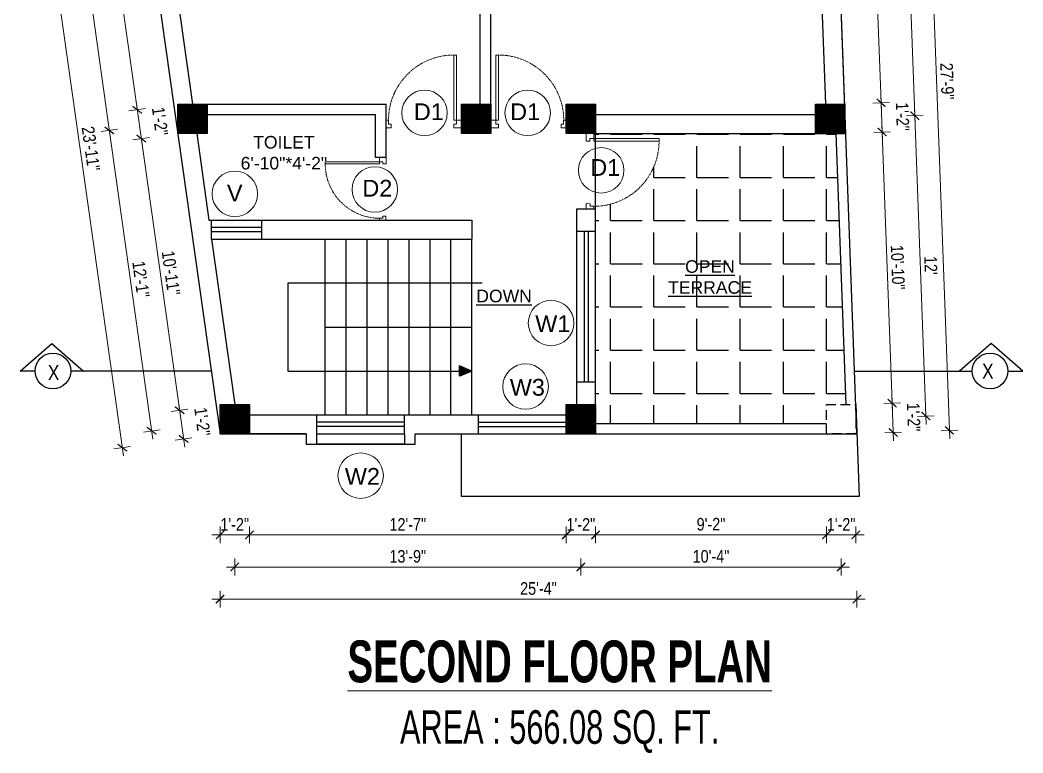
# Model space of a CAD drawing. Header units: inches. Extents: x -5142662 to -4941318, y -3361958 to -3160563.
# Drawn here: x -4998467.7 to -4997989, y -3260540.3 to -3260190.1 of the extents above; entities that cross this region are included whole.
import ezdxf

# ---------------------------------------------------------------- set-up
doc = ezdxf.new("R2010")
doc.units = ezdxf.units.IN
doc.header["$LTSCALE"] = 2
doc.header["$MEASUREMENT"] = 0
doc.header["$PDMODE"] = 34
doc.linetypes.add('HIDDEN', pattern=[0.375, 0.25, -0.125])
doc.layers.get('0').update_dxf_attribs({"linetype": 'CONTINUOUS'})
doc.layers.get('DEFPOINTS').update_dxf_attribs({"color": 141, "linetype": 'CONTINUOUS'})
doc.layers.add('A-Hatch', color=7, linetype='CONTINUOUS')
for name, color, linetype, lineweight in [('Annotate-Lite.w', 177, 'CONTINUOUS', 9), ('DIM 1-100', 4, 'CONTINUOUS', 13), ('Door-Window.w', 4, 'CONTINUOUS', 15), ('TEXT', 181, 'CONTINUOUS', 25), ('Text-100.w', 254, 'CONTINUOUS', 9)]:
    doc.layers.add(name, color=color, linetype=linetype, lineweight=lineweight)
doc.styles.add('ARAIL', font='ARIALN.TTF')
doc.styles.add('Arial', font='arial.ttf', dxfattribs={"width": 0.8, "height": 12})
doc.styles.add('arial.', font='arial.ttf')
doc.styles.add('gaurav', font='arial.ttf')
doc.styles.get("Standard").update_dxf_attribs({"font": 'ARIALN.TTF'})
doc.dimstyles.new('1 by 96', dxfattribs={"dimtxt": 6, "dimasz": 4, "dimexe": 4, "dimexo": 4, "dimgap": 2, "dimtad": 1, "dimdec": 0, "dimzin": 0, "dimdsep": 46, "dimlunit": 4, "dimtxsty": 'Standard', "dimblk": 'ARCHTICK', "dimcen": 0, "dimdle": 4, "dimadec": 0, "dimazin": 0, "dimtfac": 1, "dimtdec": 0, "dimtix": 1, "dimtofl": 0, "dimtmove": 1, "dimatfit": 3, "dimldrblk": 'ARCHTICK', "dimfxl": 4, "dimfxlon": 1, "dimtolj": 1, "dimtzin": 0, "dimlwd": -1, "dimlwe": -1, "dimarcsym": 0})

# ---------------------------------------------------------------- blocks, each defined once
blk = doc.blocks.new('3-0')
at = {"ltscale": 3}
for p, q in [((11063.05, 10097.68), (11065.97, 10099.9)), ((11065.25, 10097.81), (11066.71, 10098.92)), ((11065.97, 10099.9), (11066.71, 10098.92)), ((11063.05, 10097.68), (11064.53, 10095.73)), ((11065.99, 10096.84), (11064.53, 10095.73)), ((11065.99, 10096.84), (11065.25, 10097.81)), ((11085.5, 10074.13), (11110.32, 10092.96)), ((11086.24, 10073.15), (11111.05, 10091.97)), ((11111.05, 10091.97), (11110.32, 10092.96)), ((11084.04, 10073.02), (11082.57, 10071.91)), ((11082.57, 10071.91), (11084.79, 10068.98)), ((11084.04, 10073.02), (11084.78, 10072.04)), ((11084.78, 10072.04), (11086.24, 10073.15)), ((11084.79, 10068.98), (11087.72, 10071.2)), ((11086.24, 10073.15), (11085.5, 10074.13)), ((11087.72, 10071.2), (11086.24, 10073.15))]:
    blk.add_line(p, q, dxfattribs=at)
at = {"layer": 'Door-Window.w', "color": 9, "linetype": 'HIDDEN', "lineweight": 18}
blk.add_arc((11085.5, 10074.13), 31.16, 37.1906, 127.1465, dxfattribs=at)
blk = doc.blocks.new('_ArchTick')
at = {"color": 0, "linetype": 'ByBlock', "const_width": 0.15}
blk.add_lwpolyline([(-0.5, -0.5), (0.5, 0.5)], dxfattribs=at)
blk = doc.blocks.new('*D1710')
at = {"layer": 'DEFPOINTS', "color": 0, "ltscale": 0.5, "transparency": 16777216}
for p in [(-4998372.23, -3260387.8), (-4998358.23, -3260387.8), (-4998358.23, -3260436.1)]:
    blk.add_point(p, dxfattribs=at)
at = {"layer": 'DIM 1-100', "color": 0, "ltscale": 0.5, "transparency": 16777216}
for p, q in [((-4998372.23, -3260432.1), (-4998372.23, -3260440.1)), ((-4998358.23, -3260432.1), (-4998358.23, -3260440.1)), ((-4998376.23, -3260436.1), (-4998354.23, -3260436.1))]:
    blk.add_line(p, q, dxfattribs=at)
at = {"layer": 'DIM 1-100', "color": 0, "ltscale": 0.5, "transparency": 16777216, "xscale": 4, "yscale": 4, "zscale": 4, "rotation": 180}
blk.add_blockref('_ArchTick', (-4998372.23, -3260436.1), dxfattribs=at)
at = {"layer": 'DIM 1-100', "color": 0, "ltscale": 0.5, "transparency": 16777216, "xscale": 4, "yscale": 4, "zscale": 4}
blk.add_blockref('_ArchTick', (-4998358.23, -3260436.1), dxfattribs=at)
at = {"layer": 'DIM 1-100', "color": 0, "ltscale": 0.5, "transparency": 16777216, "insert": (-4998365.23, -3260431.08), "char_height": 6, "attachment_point": 5}
blk.add_mtext('\\A1;1\'-2"', dxfattribs=at)
blk = doc.blocks.new('*D1711')
at = {"layer": 'DEFPOINTS', "color": 0, "ltscale": 0.5, "transparency": 16777216}
for p in [(-4998358.23, -3260387.8), (-4998206.99, -3260387.8), (-4998206.99, -3260436.1)]:
    blk.add_point(p, dxfattribs=at)
at = {"layer": 'DIM 1-100', "color": 0, "ltscale": 0.5, "transparency": 16777216}
for p, q in [((-4998358.23, -3260432.1), (-4998358.23, -3260440.1)), ((-4998206.99, -3260432.1), (-4998206.99, -3260440.1)), ((-4998362.23, -3260436.1), (-4998202.99, -3260436.1))]:
    blk.add_line(p, q, dxfattribs=at)
at = {"layer": 'DIM 1-100', "color": 0, "ltscale": 0.5, "transparency": 16777216, "xscale": 4, "yscale": 4, "zscale": 4, "rotation": 180}
blk.add_blockref('_ArchTick', (-4998358.23, -3260436.1), dxfattribs=at)
at = {"layer": 'DIM 1-100', "color": 0, "ltscale": 0.5, "transparency": 16777216, "xscale": 4, "yscale": 4, "zscale": 4}
blk.add_blockref('_ArchTick', (-4998206.99, -3260436.1), dxfattribs=at)
at = {"layer": 'DIM 1-100', "color": 0, "ltscale": 0.5, "transparency": 16777216, "insert": (-4998282.61, -3260431.08), "char_height": 6, "attachment_point": 5}
blk.add_mtext('\\A1;12\'-7"', dxfattribs=at)
blk = doc.blocks.new('*D1712')
at = {"layer": 'DEFPOINTS', "color": 0, "ltscale": 0.5, "transparency": 16777216}
for p in [(-4998206.99, -3260387.8), (-4998192.99, -3260387.8), (-4998192.99, -3260436.1)]:
    blk.add_point(p, dxfattribs=at)
at = {"layer": 'DIM 1-100', "color": 0, "ltscale": 0.5, "transparency": 16777216}
for p, q in [((-4998206.99, -3260432.1), (-4998206.99, -3260440.1)), ((-4998192.99, -3260432.1), (-4998192.99, -3260440.1)), ((-4998210.99, -3260436.1), (-4998188.99, -3260436.1))]:
    blk.add_line(p, q, dxfattribs=at)
at = {"layer": 'DIM 1-100', "color": 0, "ltscale": 0.5, "transparency": 16777216, "xscale": 4, "yscale": 4, "zscale": 4, "rotation": 180}
blk.add_blockref('_ArchTick', (-4998206.99, -3260436.1), dxfattribs=at)
at = {"layer": 'DIM 1-100', "color": 0, "ltscale": 0.5, "transparency": 16777216, "xscale": 4, "yscale": 4, "zscale": 4}
blk.add_blockref('_ArchTick', (-4998192.99, -3260436.1), dxfattribs=at)
at = {"layer": 'DIM 1-100', "color": 0, "ltscale": 0.5, "transparency": 16777216, "insert": (-4998199.99, -3260431.08), "char_height": 6, "attachment_point": 5}
blk.add_mtext('\\A1;1\'-2"', dxfattribs=at)
blk = doc.blocks.new('*D1713')
at = {"layer": 'DEFPOINTS', "color": 0, "ltscale": 0.5, "transparency": 16777216}
for p in [(-4998192.99, -3260387.8), (-4998082.76, -3260387.8), (-4998082.76, -3260436.1)]:
    blk.add_point(p, dxfattribs=at)
at = {"layer": 'DIM 1-100', "color": 0, "ltscale": 0.5, "transparency": 16777216}
for p, q in [((-4998192.99, -3260432.1), (-4998192.99, -3260440.1)), ((-4998082.76, -3260432.1), (-4998082.76, -3260440.1)), ((-4998196.99, -3260436.1), (-4998078.76, -3260436.1))]:
    blk.add_line(p, q, dxfattribs=at)
at = {"layer": 'DIM 1-100', "color": 0, "ltscale": 0.5, "transparency": 16777216, "xscale": 4, "yscale": 4, "zscale": 4, "rotation": 180}
blk.add_blockref('_ArchTick', (-4998192.99, -3260436.1), dxfattribs=at)
at = {"layer": 'DIM 1-100', "color": 0, "ltscale": 0.5, "transparency": 16777216, "xscale": 4, "yscale": 4, "zscale": 4}
blk.add_blockref('_ArchTick', (-4998082.76, -3260436.1), dxfattribs=at)
at = {"layer": 'DIM 1-100', "color": 0, "ltscale": 0.5, "transparency": 16777216, "insert": (-4998137.88, -3260431.03), "char_height": 6, "attachment_point": 5}
blk.add_mtext('\\A1;9\'-2"', dxfattribs=at)
blk = doc.blocks.new('*D1714')
at = {"layer": 'DEFPOINTS', "color": 0, "ltscale": 0.5, "transparency": 16777216}
for p in [(-4998082.76, -3260387.8), (-4998068.76, -3260387.8), (-4998068.76, -3260436.1)]:
    blk.add_point(p, dxfattribs=at)
at = {"layer": 'DIM 1-100', "color": 0, "ltscale": 0.5, "transparency": 16777216}
for p, q in [((-4998082.76, -3260432.1), (-4998082.76, -3260440.1)), ((-4998068.76, -3260432.1), (-4998068.76, -3260440.1)), ((-4998086.76, -3260436.1), (-4998064.76, -3260436.1))]:
    blk.add_line(p, q, dxfattribs=at)
at = {"layer": 'DIM 1-100', "color": 0, "ltscale": 0.5, "transparency": 16777216, "xscale": 4, "yscale": 4, "zscale": 4, "rotation": 180}
blk.add_blockref('_ArchTick', (-4998082.76, -3260436.1), dxfattribs=at)
at = {"layer": 'DIM 1-100', "color": 0, "ltscale": 0.5, "transparency": 16777216, "xscale": 4, "yscale": 4, "zscale": 4}
blk.add_blockref('_ArchTick', (-4998068.76, -3260436.1), dxfattribs=at)
at = {"layer": 'DIM 1-100', "color": 0, "ltscale": 0.5, "transparency": 16777216, "insert": (-4998075.76, -3260431.08), "char_height": 6, "attachment_point": 5}
blk.add_mtext('\\A1;1\'-2"', dxfattribs=at)
blk = doc.blocks.new('*D1715')
at = {"layer": 'DEFPOINTS', "color": 0, "ltscale": 0.5, "transparency": 16777216}
for p in [(-4998427.7, -3260120.01), (-4998410.3, -3260117.56), (-4998392.44, -3260230.3)]:
    blk.add_point(p, dxfattribs=at)
at = {"layer": 'DIM 1-100', "color": 0, "ltscale": 0.5, "transparency": 16777216}
for p, q in [((-4998411.22, -3260236.99), (-4998428.25, -3260116.05)), ((-4998423.74, -3260119.45), (-4998431.66, -3260120.57)), ((-4998407.81, -3260232.47), (-4998415.74, -3260233.59))]:
    blk.add_line(p, q, dxfattribs=at)
at = {"layer": 'DIM 1-100', "color": 0, "ltscale": 0.5, "transparency": 16777216, "xscale": 4, "yscale": 4, "zscale": 4}
for p, rotation in [((-4998427.7, -3260120.01), 98.018945518902), ((-4998411.78, -3260233.03), 278.0189455189021)]:
    blk.add_blockref('_ArchTick', p, dxfattribs=dict(at, rotation=rotation))
at = {"layer": 'DIM 1-100', "color": 0, "ltscale": 0.5, "transparency": 16777216, "insert": (-4998414.72, -3260175.81), "char_height": 6, "attachment_point": 5, "rotation": 278.0189}
blk.add_mtext('\\A1;9\'-6"', dxfattribs=at)
blk = doc.blocks.new('*D1717')
at = {"layer": 'DEFPOINTS', "color": 0, "ltscale": 0.5, "transparency": 16777216}
for p in [(-4998392.44, -3260230.3), (-4998392.44, -3260244.3), (-4998409.84, -3260246.75)]:
    blk.add_point(p, dxfattribs=at)
at = {"layer": 'DIM 1-100', "color": 0, "ltscale": 0.5, "transparency": 16777216}
for p, q in [((-4998412.33, -3260229.07), (-4998409.28, -3260250.72)), ((-4998407.81, -3260232.47), (-4998415.74, -3260233.59)), ((-4998405.88, -3260246.2), (-4998413.8, -3260247.31))]:
    blk.add_line(p, q, dxfattribs=at)
at = {"layer": 'DIM 1-100', "color": 0, "ltscale": 0.5, "transparency": 16777216, "xscale": 4, "yscale": 4, "zscale": 4}
for p, rotation in [((-4998411.78, -3260233.03), 98.018945518902), ((-4998409.84, -3260246.75), 278.0189455189021)]:
    blk.add_blockref('_ArchTick', p, dxfattribs=dict(at, rotation=rotation))
at = {"layer": 'DIM 1-100', "color": 0, "ltscale": 0.5, "transparency": 16777216, "insert": (-4998400.88, -3260238.49), "char_height": 6, "attachment_point": 5, "rotation": 278.0189}
blk.add_mtext('\\A1;1\'-2"', dxfattribs=at)
blk = doc.blocks.new('*D1718')
at = {"layer": 'DEFPOINTS', "color": 0, "ltscale": 0.5, "transparency": 16777216}
for p in [(-4998392.44, -3260244.3), (-4998372.23, -3260373.8), (-4998391.56, -3260376.53)]:
    blk.add_point(p, dxfattribs=at)
at = {"layer": 'DIM 1-100', "color": 0, "ltscale": 0.5, "transparency": 16777216}
for p, q in [((-4998410.4, -3260242.79), (-4998391, -3260380.49)), ((-4998405.88, -3260246.2), (-4998413.8, -3260247.31)), ((-4998387.6, -3260375.97), (-4998395.52, -3260377.09))]:
    blk.add_line(p, q, dxfattribs=at)
at = {"layer": 'DIM 1-100', "color": 0, "ltscale": 0.5, "transparency": 16777216, "xscale": 4, "yscale": 4, "zscale": 4}
for p, rotation in [((-4998409.84, -3260246.75), 98.018945518902), ((-4998391.56, -3260376.53), 278.0189455189021)]:
    blk.add_blockref('_ArchTick', p, dxfattribs=dict(at, rotation=rotation))
at = {"layer": 'DIM 1-100', "color": 0, "ltscale": 0.5, "transparency": 16777216, "insert": (-4998395.69, -3260310.93), "char_height": 6, "attachment_point": 5, "rotation": 278.0189}
blk.add_mtext('\\A1;10\'-11"', dxfattribs=at)
blk = doc.blocks.new('*D1719')
at = {"layer": 'DEFPOINTS', "color": 0, "ltscale": 0.5, "transparency": 16777216}
for p in [(-4998372.23, -3260373.8), (-4998372.23, -3260387.8), (-4998389.63, -3260390.25)]:
    blk.add_point(p, dxfattribs=at)
at = {"layer": 'DIM 1-100', "color": 0, "ltscale": 0.5, "transparency": 16777216}
for p, q in [((-4998392.12, -3260372.57), (-4998389.07, -3260394.22)), ((-4998387.6, -3260375.97), (-4998395.52, -3260377.09)), ((-4998385.66, -3260389.7), (-4998393.59, -3260390.81))]:
    blk.add_line(p, q, dxfattribs=at)
at = {"layer": 'DIM 1-100', "color": 0, "ltscale": 0.5, "transparency": 16777216, "xscale": 4, "yscale": 4, "zscale": 4}
for p, rotation in [((-4998391.56, -3260376.53), 98.018945518902), ((-4998389.63, -3260390.25), 278.0189455189021)]:
    blk.add_blockref('_ArchTick', p, dxfattribs=dict(at, rotation=rotation))
at = {"layer": 'DIM 1-100', "color": 0, "ltscale": 0.5, "transparency": 16777216, "insert": (-4998380.67, -3260381.99), "char_height": 6, "attachment_point": 5, "rotation": 278.0189}
blk.add_mtext('\\A1;1\'-2"', dxfattribs=at)
blk = doc.blocks.new('*D1720')
at = {"layer": 'DEFPOINTS', "color": 0, "ltscale": 0.5, "transparency": 16777216}
for p in [(-4998385.44, -3260237.3), (-4998425.07, -3260242.89), (-4998365.23, -3260380.8)]:
    blk.add_point(p, dxfattribs=at)
at = {"layer": 'DIM 1-100', "color": 0, "ltscale": 0.5, "transparency": 16777216}
for p, q in [((-4998404.3, -3260390.35), (-4998425.63, -3260238.93)), ((-4998421.11, -3260242.33), (-4998429.03, -3260243.44)), ((-4998400.89, -3260385.83), (-4998408.82, -3260386.94))]:
    blk.add_line(p, q, dxfattribs=at)
at = {"layer": 'DIM 1-100', "color": 0, "ltscale": 0.5, "transparency": 16777216, "xscale": 4, "yscale": 4, "zscale": 4}
for p, rotation in [((-4998425.07, -3260242.89), 98.01894551876403), ((-4998404.86, -3260386.39), 278.018945518764)]:
    blk.add_blockref('_ArchTick', p, dxfattribs=dict(at, rotation=rotation))
at = {"layer": 'DIM 1-100', "color": 0, "ltscale": 0.5, "transparency": 16777216, "insert": (-4998410, -3260313.94), "char_height": 6, "attachment_point": 5, "rotation": 278.0189}
blk.add_mtext('\\A1;12\'-1"', dxfattribs=at)
blk = doc.blocks.new('*D1721')
at = {"layer": 'DEFPOINTS', "color": 0, "ltscale": 0.5, "transparency": 16777216}
for p in [(-4998403.3, -3260110.56), (-4998442.93, -3260116.14), (-4998385.44, -3260237.3)]:
    blk.add_point(p, dxfattribs=at)
at = {"layer": 'DIM 1-100', "color": 0, "ltscale": 0.5, "transparency": 16777216}
for p, q in [((-4998438.97, -3260115.59), (-4998446.89, -3260116.7)), ((-4998424.51, -3260246.85), (-4998443.48, -3260112.18)), ((-4998421.11, -3260242.33), (-4998429.03, -3260243.44))]:
    blk.add_line(p, q, dxfattribs=at)
at = {"layer": 'DIM 1-100', "color": 0, "ltscale": 0.5, "transparency": 16777216, "xscale": 4, "yscale": 4, "zscale": 4}
for p, rotation in [((-4998442.93, -3260116.14), 98.01894551879923), ((-4998425.07, -3260242.89), 278.0189455187992)]:
    blk.add_blockref('_ArchTick', p, dxfattribs=dict(at, rotation=rotation))
at = {"layer": 'DIM 1-100', "color": 0, "ltscale": 0.5, "transparency": 16777216, "insert": (-4998428.98, -3260178.81), "char_height": 6, "attachment_point": 5, "rotation": 278.0189}
blk.add_mtext('\\A1;10\'-8"', dxfattribs=at)
blk = doc.blocks.new('*D1722')
at = {"layer": 'DEFPOINTS', "color": 0, "ltscale": 0.5, "transparency": 16777216}
for p in [(-4998412.27, -3260103.56), (-4998372.23, -3260387.8), (-4998418.9, -3260394.38)]:
    blk.add_point(p, dxfattribs=at)
at = {"layer": 'DIM 1-100', "color": 0, "ltscale": 0.5, "transparency": 16777216}
for p, q in [((-4998459.5, -3260106.17), (-4998418.34, -3260398.34)), ((-4998454.98, -3260109.58), (-4998462.9, -3260110.69)), ((-4998414.94, -3260393.82), (-4998422.86, -3260394.94))]:
    blk.add_line(p, q, dxfattribs=at)
at = {"layer": 'DIM 1-100', "color": 0, "ltscale": 0.5, "transparency": 16777216, "xscale": 4, "yscale": 4, "zscale": 4}
for p, rotation in [((-4998458.94, -3260110.14), 98.01894551889016), ((-4998418.9, -3260394.38), 278.0189455188902)]:
    blk.add_blockref('_ArchTick', p, dxfattribs=dict(at, rotation=rotation))
at = {"layer": 'DIM 1-100', "color": 0, "ltscale": 0.5, "transparency": 16777216, "insert": (-4998433.91, -3260251.55), "char_height": 6, "attachment_point": 5, "rotation": 278.0189}
blk.add_mtext('\\A1;23\'-11"', dxfattribs=at)
blk = doc.blocks.new('*D1723')
at = {"layer": 'DEFPOINTS', "color": 0, "ltscale": 0.5, "transparency": 16777216}
for p in [(-4998365.23, -3260380.8), (-4998199.99, -3260380.8), (-4998199.99, -3260451.43)]:
    blk.add_point(p, dxfattribs=at)
at = {"layer": 'DIM 1-100', "color": 0, "ltscale": 0.5, "transparency": 16777216}
for p, q in [((-4998369.23, -3260451.43), (-4998195.99, -3260451.43)), ((-4998365.23, -3260447.43), (-4998365.23, -3260455.43)), ((-4998199.99, -3260447.43), (-4998199.99, -3260455.43))]:
    blk.add_line(p, q, dxfattribs=at)
at = {"layer": 'DIM 1-100', "color": 0, "ltscale": 0.5, "transparency": 16777216, "xscale": 4, "yscale": 4, "zscale": 4, "rotation": 180}
blk.add_blockref('_ArchTick', (-4998365.23, -3260451.43), dxfattribs=at)
at = {"layer": 'DIM 1-100', "color": 0, "ltscale": 0.5, "transparency": 16777216, "xscale": 4, "yscale": 4, "zscale": 4}
blk.add_blockref('_ArchTick', (-4998199.99, -3260451.43), dxfattribs=at)
at = {"layer": 'DIM 1-100', "color": 0, "ltscale": 0.5, "transparency": 16777216, "insert": (-4998282.61, -3260446.37), "char_height": 6, "attachment_point": 5}
blk.add_mtext('\\A1;13\'-9"', dxfattribs=at)
blk = doc.blocks.new('*D1724')
at = {"layer": 'DEFPOINTS', "color": 0, "ltscale": 0.5, "transparency": 16777216}
for p in [(-4998199.99, -3260380.8), (-4998075.76, -3260380.82), (-4998075.76, -3260451.43)]:
    blk.add_point(p, dxfattribs=at)
at = {"layer": 'DIM 1-100', "color": 0, "ltscale": 0.5, "transparency": 16777216}
for p, q in [((-4998203.99, -3260451.43), (-4998071.76, -3260451.43)), ((-4998199.99, -3260447.43), (-4998199.99, -3260455.43)), ((-4998075.76, -3260447.43), (-4998075.76, -3260455.43))]:
    blk.add_line(p, q, dxfattribs=at)
at = {"layer": 'DIM 1-100', "color": 0, "ltscale": 0.5, "transparency": 16777216, "xscale": 4, "yscale": 4, "zscale": 4, "rotation": 180}
blk.add_blockref('_ArchTick', (-4998199.99, -3260451.43), dxfattribs=at)
at = {"layer": 'DIM 1-100', "color": 0, "ltscale": 0.5, "transparency": 16777216, "xscale": 4, "yscale": 4, "zscale": 4}
blk.add_blockref('_ArchTick', (-4998075.76, -3260451.43), dxfattribs=at)
at = {"layer": 'DIM 1-100', "color": 0, "ltscale": 0.5, "transparency": 16777216, "insert": (-4998137.88, -3260446.37), "char_height": 6, "attachment_point": 5}
blk.add_mtext('\\A1;10\'-4"', dxfattribs=at)
blk = doc.blocks.new('*D1725')
at = {"layer": 'DEFPOINTS', "color": 0, "ltscale": 0.5, "transparency": 16777216}
for p in [(-4998372.23, -3260387.8), (-4998068.25, -3260387.8), (-4998068.25, -3260466.77)]:
    blk.add_point(p, dxfattribs=at)
at = {"layer": 'DIM 1-100', "color": 0, "ltscale": 0.5, "transparency": 16777216}
for p, q in [((-4998372.23, -3260462.77), (-4998372.23, -3260470.77)), ((-4998068.25, -3260462.77), (-4998068.25, -3260470.77)), ((-4998376.23, -3260466.77), (-4998064.25, -3260466.77))]:
    blk.add_line(p, q, dxfattribs=at)
at = {"layer": 'DIM 1-100', "color": 0, "ltscale": 0.5, "transparency": 16777216, "xscale": 4, "yscale": 4, "zscale": 4, "rotation": 180}
blk.add_blockref('_ArchTick', (-4998372.23, -3260466.77), dxfattribs=at)
at = {"layer": 'DIM 1-100', "color": 0, "ltscale": 0.5, "transparency": 16777216, "xscale": 4, "yscale": 4, "zscale": 4}
blk.add_blockref('_ArchTick', (-4998068.25, -3260466.77), dxfattribs=at)
at = {"layer": 'DIM 1-100', "color": 0, "ltscale": 0.5, "transparency": 16777216, "insert": (-4998220.24, -3260461.71), "char_height": 6, "attachment_point": 5}
blk.add_mtext('\\A1;25\'-4"', dxfattribs=at)
blk = doc.blocks.new('*D1726')
at = {"layer": 'DEFPOINTS', "color": 0, "ltscale": 0.5, "transparency": 16777216}
for p in [(-4998068.76, -3260373.8), (-4998051.4, -3260373.16), (-4998068.25, -3260387.8)]:
    blk.add_point(p, dxfattribs=at)
at = {"layer": 'DIM 1-100', "color": 0, "ltscale": 0.5, "transparency": 16777216}
for p, q in [((-4998050.73, -3260391.16), (-4998051.54, -3260369.17)), ((-4998055.39, -3260373.31), (-4998047.4, -3260373.01)), ((-4998054.88, -3260387.31), (-4998046.88, -3260387.01))]:
    blk.add_line(p, q, dxfattribs=at)
at = {"layer": 'DIM 1-100', "color": 0, "ltscale": 0.5, "transparency": 16777216, "xscale": 4, "yscale": 4, "zscale": 4}
for p, rotation in [((-4998051.4, -3260373.16), 92.11435361987118), ((-4998050.88, -3260387.16), 272.1143536198712)]:
    blk.add_blockref('_ArchTick', p, dxfattribs=dict(at, rotation=rotation))
at = {"layer": 'DIM 1-100', "color": 0, "ltscale": 0.5, "transparency": 16777216, "insert": (-4998041.12, -3260379.79), "char_height": 6, "attachment_point": 5, "rotation": 272.1144}
blk.add_mtext('\\A1;1\'-2"', dxfattribs=at)
blk = doc.blocks.new('*D1727')
at = {"layer": 'DEFPOINTS', "color": 0, "ltscale": 0.5, "transparency": 16777216}
for p in [(-4998074.06, -3260244.3), (-4998056.18, -3260243.64), (-4998068.76, -3260373.8)]:
    blk.add_point(p, dxfattribs=at)
at = {"layer": 'DIM 1-100', "color": 0, "ltscale": 0.5, "transparency": 16777216}
for p, q in [((-4998051.25, -3260377.16), (-4998056.32, -3260239.65)), ((-4998060.17, -3260243.79), (-4998052.18, -3260243.5)), ((-4998055.39, -3260373.31), (-4998047.4, -3260373.01))]:
    blk.add_line(p, q, dxfattribs=at)
at = {"layer": 'DIM 1-100', "color": 0, "ltscale": 0.5, "transparency": 16777216, "xscale": 4, "yscale": 4, "zscale": 4}
for p, rotation in [((-4998056.18, -3260243.64), 92.11435361990641), ((-4998051.4, -3260373.16), 272.1143536199064)]:
    blk.add_blockref('_ArchTick', p, dxfattribs=dict(at, rotation=rotation))
at = {"layer": 'DIM 1-100', "color": 0, "ltscale": 0.5, "transparency": 16777216, "insert": (-4998048.73, -3260308.22), "char_height": 6, "attachment_point": 5, "rotation": 272.1144}
blk.add_mtext('\\A1;10\'-10"', dxfattribs=at)
blk = doc.blocks.new('*D1728')
at = {"layer": 'DEFPOINTS', "color": 0, "ltscale": 0.5, "transparency": 16777216}
for p in [(-4998074.06, -3260230.3), (-4998056.69, -3260229.66), (-4998074.06, -3260244.3)]:
    blk.add_point(p, dxfattribs=at)
at = {"layer": 'DIM 1-100', "color": 0, "ltscale": 0.5, "transparency": 16777216}
for p, q in [((-4998056.03, -3260247.64), (-4998056.84, -3260225.67)), ((-4998060.69, -3260229.81), (-4998052.7, -3260229.51)), ((-4998060.17, -3260243.79), (-4998052.18, -3260243.5))]:
    blk.add_line(p, q, dxfattribs=at)
at = {"layer": 'DIM 1-100', "color": 0, "ltscale": 0.5, "transparency": 16777216, "xscale": 4, "yscale": 4, "zscale": 4}
for p, rotation in [((-4998056.69, -3260229.66), 92.11435361990641), ((-4998056.18, -3260243.64), 272.1143536199064)]:
    blk.add_blockref('_ArchTick', p, dxfattribs=dict(at, rotation=rotation))
at = {"layer": 'DIM 1-100', "color": 0, "ltscale": 0.5, "transparency": 16777216, "insert": (-4998046.42, -3260236.28), "char_height": 6, "attachment_point": 5, "rotation": 272.1144}
blk.add_mtext('\\A1;1\'-2"', dxfattribs=at)
blk = doc.blocks.new('*D1729')
at = {"layer": 'DEFPOINTS', "color": 0, "ltscale": 0.5, "transparency": 16777216}
for p in [(-4998080.55, -3260070.62), (-4998062.59, -3260069.96), (-4998074.06, -3260230.3)]:
    blk.add_point(p, dxfattribs=at)
at = {"layer": 'DIM 1-100', "color": 0, "ltscale": 0.5, "transparency": 16777216}
for p, q in [((-4998056.55, -3260233.66), (-4998062.74, -3260065.96)), ((-4998066.59, -3260070.11), (-4998058.59, -3260069.81)), ((-4998060.69, -3260229.81), (-4998052.7, -3260229.51))]:
    blk.add_line(p, q, dxfattribs=at)
at = {"layer": 'DIM 1-100', "color": 0, "ltscale": 0.5, "transparency": 16777216, "xscale": 4, "yscale": 4, "zscale": 4}
for p, rotation in [((-4998062.59, -3260069.96), 92.11435361990641), ((-4998056.69, -3260229.66), 272.1143536199064)]:
    blk.add_blockref('_ArchTick', p, dxfattribs=dict(at, rotation=rotation))
at = {"layer": 'DIM 1-100', "color": 0, "ltscale": 0.5, "transparency": 16777216, "insert": (-4998054.58, -3260149.62), "char_height": 6, "attachment_point": 5, "rotation": 272.1144}
blk.add_mtext('\\A1;13\'-4"', dxfattribs=at)
blk = doc.blocks.new('*D1731')
at = {"layer": 'DEFPOINTS', "color": 0, "ltscale": 0.5, "transparency": 16777216}
for p in [(-4998040.59, -3260235.81), (-4998081.06, -3260237.3), (-4998075.76, -3260380.8)]:
    blk.add_point(p, dxfattribs=at)
at = {"layer": 'DIM 1-100', "color": 0, "ltscale": 0.5, "transparency": 16777216}
for p, q in [((-4998044.59, -3260235.96), (-4998036.6, -3260235.66)), ((-4998035.15, -3260383.31), (-4998040.74, -3260231.81)), ((-4998039.29, -3260379.46), (-4998031.3, -3260379.16))]:
    blk.add_line(p, q, dxfattribs=at)
at = {"layer": 'DIM 1-100', "color": 0, "ltscale": 0.5, "transparency": 16777216, "xscale": 4, "yscale": 4, "zscale": 4}
for p, rotation in [((-4998040.59, -3260235.81), 92.11435361966569), ((-4998035.3, -3260379.31), 272.1143536196657)]:
    blk.add_blockref('_ArchTick', p, dxfattribs=dict(at, rotation=rotation))
at = {"layer": 'DIM 1-100', "color": 0, "ltscale": 0.5, "transparency": 16777216, "insert": (-4998032.94, -3260307.37), "char_height": 6, "attachment_point": 5, "rotation": 272.1144}
blk.add_mtext("\\A1;12'", dxfattribs=at)
blk = doc.blocks.new('*D1732')
at = {"layer": 'DEFPOINTS', "color": 0, "ltscale": 0.5, "transparency": 16777216}
for p in [(-4998087.55, -3260063.62), (-4998047.01, -3260062.13), (-4998081.06, -3260237.3)]:
    blk.add_point(p, dxfattribs=at)
at = {"layer": 'DIM 1-100', "color": 0, "ltscale": 0.5, "transparency": 16777216}
for p, q in [((-4998040.45, -3260239.81), (-4998047.15, -3260058.13)), ((-4998051, -3260062.27), (-4998043.01, -3260061.98)), ((-4998044.59, -3260235.96), (-4998036.6, -3260235.66))]:
    blk.add_line(p, q, dxfattribs=at)
at = {"layer": 'DIM 1-100', "color": 0, "ltscale": 0.5, "transparency": 16777216, "xscale": 4, "yscale": 4, "zscale": 4}
for p, rotation in [((-4998047.01, -3260062.13), 92.11435361969787), ((-4998040.59, -3260235.81), 272.1143536196979)]:
    blk.add_blockref('_ArchTick', p, dxfattribs=dict(at, rotation=rotation))
at = {"layer": 'DIM 1-100', "color": 0, "ltscale": 0.5, "transparency": 16777216, "insert": (-4998038.74, -3260148.78), "char_height": 6, "attachment_point": 5, "rotation": 272.1144}
blk.add_mtext('\\A1;14\'-6"', dxfattribs=at)
blk = doc.blocks.new('*D1733')
at = {"layer": 'DEFPOINTS', "color": 0, "ltscale": 0.5, "transparency": 16777216}
for p in [(-4998036.38, -3260052.92), (-4998080.55, -3260054.55), (-4998068.25, -3260387.8)]:
    blk.add_point(p, dxfattribs=at)
at = {"layer": 'DIM 1-100', "color": 0, "ltscale": 0.5, "transparency": 16777216}
for p, q in [((-4998023.92, -3260390.17), (-4998036.52, -3260048.93)), ((-4998040.37, -3260053.07), (-4998032.38, -3260052.78)), ((-4998028.07, -3260386.32), (-4998020.07, -3260386.03))]:
    blk.add_line(p, q, dxfattribs=at)
at = {"layer": 'DIM 1-100', "color": 0, "ltscale": 0.5, "transparency": 16777216, "xscale": 4, "yscale": 4, "zscale": 4}
for p, rotation in [((-4998036.38, -3260052.92), 92.11435361988767), ((-4998024.07, -3260386.17), 272.1143536198877)]:
    blk.add_blockref('_ArchTick', p, dxfattribs=dict(at, rotation=rotation))
at = {"layer": 'DIM 1-100', "color": 0, "ltscale": 0.5, "transparency": 16777216, "insert": (-4998025.16, -3260219.36), "char_height": 6, "attachment_point": 5, "rotation": 272.1144}
blk.add_mtext('\\A1;27\'-9"', dxfattribs=at)

msp = doc.modelspace()

# ---------------------------------------------------------------- hatches: boundary and pattern name
at = {"layer": 'A-Hatch', "ltscale": 0.5}
h = msp.add_hatch(dxfattribs=at)
h.set_pattern_fill('ANSI31', color=256)
h.set_pattern_definition([(45, (93040.26994, -1824.833), (-0.0883883476483, 0.0883883476483), [])])
h.paths.add_polyline_path([(-4998378.44, -3260230.3), (-4998392.44, -3260230.3), (-4998392.44, -3260244.3), (-4998378.44, -3260244.3)])
h = msp.add_hatch(dxfattribs=at)
h.set_pattern_fill('ANSI31', color=256)
h.set_pattern_definition([(45, (93175.72164, -1824.833), (-0.0883883476483, 0.0883883476483), [])])
h.paths.add_polyline_path([(-4998242.99, -3260230.3), (-4998256.99, -3260230.3), (-4998256.99, -3260244.3), (-4998242.99, -3260244.3)])
h = msp.add_hatch(dxfattribs=at)
h.set_pattern_fill('ANSI31', color=256)
h.set_pattern_definition([(45, (93225.72164, -1824.833), (-0.0883883476483, 0.0883883476483), [])])
h.paths.add_polyline_path([(-4998192.99, -3260230.3), (-4998206.99, -3260230.3), (-4998206.99, -3260244.3), (-4998192.99, -3260244.3)])
h = msp.add_hatch(dxfattribs=at)
h.set_pattern_fill('ANSI31', color=256)
h.set_pattern_definition([(45, (93344.65122, -1824.833), (-0.0883883476483, 0.0883883476483), [])])
h.paths.add_polyline_path([(-4998074.06, -3260230.3), (-4998088.06, -3260230.3), (-4998088.06, -3260244.3), (-4998074.06, -3260244.3)])
h = msp.add_hatch(dxfattribs=at)
h.set_pattern_fill('ANGLE', color=256, scale=75)
h.set_pattern_definition([(0, (10059.177, 2135.266), (0, 20.625), [15, -5.625]), (90, (10059.177, 2135.266), (-20.625, 1e-15), [15, -5.625])])
edge = h.paths.add_edge_path()
edge.add_line((-4998078.05, -3260244.3), (-4998088.06, -3260244.3))
edge.add_line((-4998088.06, -3260244.3), (-4998193.82, -3260244.3))
edge.add_line((-4998193.82, -3260244.3), (-4998193.82, -3260246.75))
edge.add_line((-4998193.82, -3260246.75), (-4998162.69, -3260246.75))
edge.add_line((-4998162.69, -3260246.75), (-4998162.66, -3260247.98))
edge.add_ellipse((-4998193.82, -3260247.98), major_axis=(22.03, 22.03), ratio=1, start_angle=225.0441, end_angle=315, ccw=False)
edge.add_line((-4998193.79, -3260279.13), (-4998193.79, -3260280.31))
edge.add_line((-4998193.79, -3260280.31), (-4998192.99, -3260280.31))
edge.add_line((-4998192.99, -3260280.31), (-4998192.99, -3260373.8))
edge.add_line((-4998192.99, -3260373.8), (-4998192.99, -3260382.8))
edge.add_line((-4998192.99, -3260382.8), (-4998082.76, -3260382.8))
edge.add_line((-4998082.76, -3260382.8), (-4998082.76, -3260373.8))
edge.add_line((-4998082.76, -3260373.8), (-4998073.27, -3260373.8))
edge.add_line((-4998073.27, -3260373.8), (-4998078.05, -3260244.3))
h.paths.add_polyline_path([(-4998159.75, -3260323.71), (-4998116.7, -3260323.71), (-4998116.7, -3260301.25), (-4998159.75, -3260301.25)], flags=24)
h = msp.add_hatch(dxfattribs=at)
h.set_pattern_fill('ANSI31', color=256)
h.set_pattern_definition([(45, (93002.54625, -1537.57436), (-0.0883883476483, 0.0883883476483), [])])
h.paths.add_polyline_path([(-4998251.99, -3260357.8), (-4998257.91, -3260355.29), (-4998257.91, -3260360.31)])
h = msp.add_hatch(dxfattribs=at)
h.set_pattern_fill('ANSI31', color=256)
h.set_pattern_definition([(45, (93060.48594, -1968.333), (-0.0883883476483, 0.0883883476483), [])])
h.paths.add_polyline_path([(-4998358.23, -3260373.8), (-4998372.23, -3260373.8), (-4998372.23, -3260387.8), (-4998358.23, -3260387.8)])
h = msp.add_hatch(dxfattribs=at)
h.set_pattern_fill('ANSI31', color=256)
h.set_pattern_definition([(45, (93225.72164, -1968.333), (-0.0883883476483, 0.0883883476483), [])])
h.paths.add_polyline_path([(-4998192.99, -3260373.8), (-4998206.99, -3260373.8), (-4998206.99, -3260387.8), (-4998192.99, -3260387.8)])

# ---------------------------------------------------------------- linework, layer by layer
at = {"ltscale": 0.5}
for p, q in [((-4998083.07, -3260230.3), (-4998088.96, -3260070.62)), ((-4998242.99, -3260234.8), (-4998242.99, -3260087.85)), ((-4998247.99, -3260230.3), (-4998247.99, -3260094.62)), ((-4998401.21, -3260117.56), (-4998385.33, -3260230.3)), ((-4998378.44, -3260230.3), (-4998292.99, -3260230.3)), ((-4998292.99, -3260255.8), (-4998292.99, -3260230.3)), ((-4998206.99, -3260234.8), (-4998206.99, -3260230.3)), ((-4998378.44, -3260235.3), (-4998297.99, -3260235.3)), ((-4998297.99, -3260255.8), (-4998297.99, -3260235.3)), ((-4998192.99, -3260235.3), (-4998088.06, -3260235.3)), ((-4998383.35, -3260244.3), (-4998377.51, -3260285.8)), ((-4998192.99, -3260244.3), (-4998088.06, -3260244.3)), ((-4998073.27, -3260373.8), (-4998078.05, -3260244.3)), ((-4998292.99, -3260255.8), (-4998297.99, -3260255.8)), ((-4998201.99, -3260373.8), (-4998201.99, -3260280.31)), ((-4998201.99, -3260280.31), (-4998192.99, -3260280.31)), ((-4998192.99, -3260373.8), (-4998192.99, -3260280.31)), ((-4998377.51, -3260285.8), (-4998251.99, -3260285.8)), ((-4998376.24, -3260294.8), (-4998376.24, -3260285.8)), ((-4998352.24, -3260294.8), (-4998352.24, -3260285.8)), ((-4998251.99, -3260285.8), (-4998251.99, -3260294.8)), ((-4998352.24, -3260289.3), (-4998376.24, -3260289.3)), ((-4998352.24, -3260291.3), (-4998376.24, -3260291.3)), ((-4998201.99, -3260291.05), (-4998192.99, -3260291.05)), ((-4998198.49, -3260291.05), (-4998198.49, -3260363.05)), ((-4998196.49, -3260291.05), (-4998196.49, -3260363.05)), ((-4998376.24, -3260294.8), (-4998365.11, -3260373.8)), ((-4998376.24, -3260294.8), (-4998251.99, -3260294.8)), ((-4998321.99, -3260336.8), (-4998321.99, -3260294.8)), ((-4998311.99, -3260336.8), (-4998311.99, -3260294.8)), ((-4998301.99, -3260336.8), (-4998301.99, -3260294.8)), ((-4998291.99, -3260336.8), (-4998291.99, -3260294.8)), ((-4998281.99, -3260336.8), (-4998281.99, -3260294.8)), ((-4998271.99, -3260336.8), (-4998271.99, -3260294.8)), ((-4998261.99, -3260336.8), (-4998261.99, -3260294.8)), ((-4998251.99, -3260336.8), (-4998251.99, -3260294.8)), ((-4998247.15, -3260315.8), (-4998339.92, -3260315.8)), ((-4998339.92, -3260315.8), (-4998339.92, -3260357.8)), ((-4998321.99, -3260378.8), (-4998321.99, -3260336.8)), ((-4998321.99, -3260336.8), (-4998251.99, -3260336.8)), ((-4998311.99, -3260378.8), (-4998311.99, -3260336.8)), ((-4998301.99, -3260378.8), (-4998301.99, -3260336.8)), ((-4998291.99, -3260378.8), (-4998291.99, -3260336.8)), ((-4998281.99, -3260378.8), (-4998281.99, -3260336.8)), ((-4998271.99, -3260378.8), (-4998271.99, -3260336.8)), ((-4998261.99, -3260378.8), (-4998261.99, -3260336.8)), ((-4998251.99, -3260378.8), (-4998251.99, -3260336.8)), ((-4998251.99, -3260357.8), (-4998257.91, -3260355.29)), ((-4998257.91, -3260360.31), (-4998257.91, -3260355.29)), ((-4998339.92, -3260357.8), (-4998257.91, -3260357.8)), ((-4998251.99, -3260357.8), (-4998257.91, -3260360.31)), ((-4998201.99, -3260363.05), (-4998192.99, -3260363.05)), ((-4998068.76, -3260373.8), (-4998067.14, -3260417.8)), ((-4998358.23, -3260378.8), (-4998206.99, -3260378.8)), ((-4998326.11, -3260387.8), (-4998326.11, -3260378.8)), ((-4998284.11, -3260387.8), (-4998284.11, -3260378.8)), ((-4998248.99, -3260378.8), (-4998248.99, -3260387.8)), ((-4998284.11, -3260382.3), (-4998326.11, -3260382.3)), ((-4998284.11, -3260384.3), (-4998326.11, -3260384.3)), ((-4998248.99, -3260382.3), (-4998207.02, -3260382.3)), ((-4998248.99, -3260384.3), (-4998206.99, -3260384.3)), ((-4998192.99, -3260382.8), (-4998082.76, -3260382.8)), ((-4998331.11, -3260387.8), (-4998358.23, -3260387.8)), ((-4998331.11, -3260387.8), (-4998331.11, -3260392.8)), ((-4998326.11, -3260392.8), (-4998326.11, -3260387.8)), ((-4998284.11, -3260387.8), (-4998284.11, -3260392.8)), ((-4998279.11, -3260392.8), (-4998279.11, -3260387.8)), ((-4998256.99, -3260417.8), (-4998256.99, -3260387.8)), ((-4998331.11, -3260392.8), (-4998326.11, -3260392.8)), ((-4998284.11, -3260392.8), (-4998326.11, -3260392.8)), ((-4998284.11, -3260392.8), (-4998279.11, -3260392.8)), ((-4998067.14, -3260417.8), (-4998256.99, -3260417.8))]:
    msp.add_line(p, q, dxfattribs=at)
for points in [[(-4998080.55, -3260054.55), (-4998412.27, -3260103.56), (-4998372.23, -3260387.8), (-4998331.11, -3260387.8), (-4998331.11, -3260392.8), (-4998279.11, -3260392.8), (-4998279.11, -3260387.8), (-4998192.99, -3260387.8), (-4998192.99, -3260244.3), (-4998073.55, -3260244.3)], [(-4998392.44, -3260230.3), (-4998378.44, -3260230.3), (-4998378.44, -3260244.3), (-4998392.44, -3260244.3)], [(-4998256.99, -3260230.3), (-4998242.99, -3260230.3), (-4998242.99, -3260244.3), (-4998256.99, -3260244.3)], [(-4998206.99, -3260230.3), (-4998192.99, -3260230.3), (-4998192.99, -3260244.3), (-4998206.99, -3260244.3)], [(-4998088.06, -3260230.3), (-4998074.06, -3260230.3), (-4998074.06, -3260244.3), (-4998088.06, -3260244.3)], [(-4998372.23, -3260373.8), (-4998358.23, -3260373.8), (-4998358.23, -3260387.8), (-4998372.23, -3260387.8)], [(-4998206.99, -3260373.8), (-4998192.99, -3260373.8), (-4998192.99, -3260387.8), (-4998206.99, -3260387.8)]]:
    msp.add_lwpolyline(points, close=True, dxfattribs=at)
for points in [[(-4998206.99, -3260387.8), (-4998068.25, -3260387.8), (-4998080.55, -3260054.55), (-4998206.99, -3260073.23)], [(-4998242.99, -3260078.55), (-4998412.27, -3260103.56), (-4998372.23, -3260387.8), (-4998358.23, -3260387.8)], [(-4998326.11, -3260387.8), (-4998284.11, -3260387.8)], [(-4998279.11, -3260387.8), (-4998207.04, -3260387.8)]]:
    msp.add_lwpolyline(points, dxfattribs=at)
at = {"linetype": 'HIDDEN', "ltscale": 9}
msp.add_lwpolyline([(-4998082.76, -3260373.8), (-4998068.76, -3260373.8), (-4998068.76, -3260387.8), (-4998082.76, -3260387.8)], close=True, dxfattribs=at)
at = {"layer": 'Annotate-Lite.w', "ltscale": 0.005}
for centre in [(-4998274.61, -3260234.5), (-4998225.37, -3260234.5), (-4998190.3, -3260261.93), (-4998298.37, -3260271.05), (-4998365.16, -3260273.17), (-4998214.22, -3260334.88), (-4998226.38, -3260365.24), (-4998305.11, -3260407.78)]:
    msp.add_circle(centre, 10.86, dxfattribs=at)
at = {"layer": 'TEXT'}
for points in [[(-4998460.56, -3260357.8), (-4998467.7, -3260357.8), (-4998452.56, -3260344.72), (-4998437.42, -3260357.8)], [(-4997996.1, -3260357.8), (-4997988.96, -3260357.8), (-4998004.1, -3260344.72), (-4998019.24, -3260357.8)], [(-4998376.45, -3260357.8), (-4998443.49, -3260357.8)], [(-4998069.35, -3260357.8), (-4998013.17, -3260357.8)]]:
    msp.add_lwpolyline(points, dxfattribs=at)
for centre in [(-4998452.03, -3260357.8), (-4998004.64, -3260357.8)]:
    msp.add_circle(centre, 8.53, dxfattribs=at)

# ---------------------------------------------------------------- block references
at = {"layer": 'Door-Window.w', "linetype": 'ByBlock'}
for p, xscale, yscale, zscale, rotation in [((-4996936.43, -3275155.43), 0.999791003999291, 0.9997910037636757, 0.9997910039624013, 52.80940477362314), ((-4999563.55, -3275155.43), -0.9997910039992908, 0.9997910037636757, 0.9997910039624013, 307.1905952263768), ((-5013111.22, -3258923.75), -0.9997910039992909, 0.9997910037636757, 0.9997910039624013, 217.1905952263769), ((-4985863.43, -3259171.9), 0.8331589851548311, 0.8331589852459729, 0.8331589850765497, 142.7330628721138)]:
    msp.add_blockref('3-0', p, dxfattribs=dict(at, xscale=xscale, yscale=yscale, zscale=zscale, rotation=rotation))

# ---------------------------------------------------------------- texts
at = {"layer": 'Annotate-Lite.w', "ltscale": 0.005, "char_height": 8, "style": 'gaurav'}
for s, insert, attachment_point in [('D1', (-4998279.7, -3260229.95), 1), ('D1', (-4998219.45, -3260229.95), 3), ('D1', (-4998195.5, -3260264.57), 7), ('V', (-4998368.95, -3260276.82), 7), ('D2', (-4998304.29, -3260266.49), 1), ('W1', (-4998221.77, -3260331.22), 1), ('W3', (-4998233.92, -3260361.58), 1), ('W2', (-4998312.65, -3260404.13), 1)]:
    msp.add_mtext_dynamic_manual_height_columns(s, width=8, gutter_width=100, heights=[0], dxfattribs=dict(at, insert=insert, attachment_point=attachment_point))
at = {"layer": 'TEXT', "lineweight": -2, "insert": (-4998341.75, -3260253.56), "char_height": 6, "attachment_point": 5, "style": 'arial.'}
msp.add_mtext_dynamic_manual_height_columns('TOILET\\P6\'-10"*4\'-2"', width=45.7314, gutter_width=30, heights=[0], dxfattribs=at)
at = {"layer": 'TEXT', "lineweight": -2, "char_height": 6, "attachment_point": 5, "style": 'arial.'}
for s, insert, width in [('{\\LOPEN\\PTERRACE}', (-4998138.35, -3260312.93), 127.5059), ('{\\LDOWN}', (-4998236.64, -3260322.01), 26.6739)]:
    msp.add_mtext(s, dxfattribs=dict(at, insert=insert, width=width))
at = {"layer": 'TEXT', "char_height": 7.2, "style": 'ARAIL'}
for insert, attachment_point in [((-4998448.94, -3260354.97), 3), ((-4998008.47, -3260354.3), 1)]:
    msp.add_mtext_dynamic_manual_height_columns('X', width=125.4648, gutter_width=90, heights=[0], dxfattribs=dict(at, insert=insert, attachment_point=attachment_point))
at = {"layer": 'Text-100.w', "insert": (-4998210.11, -3260486.52), "char_height": 20, "width": 569.1024, "attachment_point": 2, "style": 'Arial'}
msp.add_mtext('\\A1;{\\fArial Narrow|b1|i0|c0|p34;\\LSECOND FLOOR PLAN\\P\\fArial Narrow|b0|i0|c0|p34;\\H0.8x;\\lAREA : 566.08 SQ. FT.\\H1.02306x; }', dxfattribs=at)

# ---------------------------------------------------------------- dimensions: what is measured, and where the dimension line sits
at = {"layer": 'DIM 1-100', "ltscale": 0.5}
for p1, p2, distance, picture, middle in [((-4998068.25, -3260387.8), (-4998080.55, -3260054.55), -44.21, '*D1733', (-4998025.16, -3260219.36)), ((-4998412.27, -3260103.56), (-4998372.23, -3260387.8), -47.13, '*D1722', (-4998433.91, -3260251.55)), ((-4998075.76, -3260380.8), (-4998081.06, -3260237.3), -40.5, '*D1731', (-4998032.94, -3260307.37)), ((-4998365.23, -3260380.8), (-4998385.44, -3260237.3), 40.02, '*D1720', (-4998410, -3260313.94))]:
    dim = msp.add_aligned_dim(p1=p1, p2=p2, distance=distance, dimstyle='1 by 96', dxfattribs=at)
    dim.commit()
    dim.dimension.update_dxf_attribs({"geometry": picture, "text_midpoint": middle})
for base, p1, p2, angle, picture, middle in [((-4998047.01, -3260062.13), (-4998081.06, -3260237.3), (-4998087.55, -3260063.62), 272.1144, '*D1732', (-4998038.74, -3260148.78)), ((-4998062.59, -3260069.96), (-4998074.06, -3260230.3), (-4998080.55, -3260070.62), 272.1144, '*D1729', (-4998054.58, -3260149.62)), ((-4998442.93, -3260116.14), (-4998385.44, -3260237.3), (-4998403.3, -3260110.56), 278.0189, '*D1721', (-4998428.98, -3260178.81)), ((-4998427.7, -3260120.01), (-4998392.44, -3260230.3), (-4998410.3, -3260117.56), 278.0189, '*D1715', (-4998414.72, -3260175.81)), ((-4998056.18, -3260243.64), (-4998068.76, -3260373.8), (-4998074.06, -3260244.3), 272.1144, '*D1727', (-4998048.73, -3260308.22)), ((-4998391.56, -3260376.53), (-4998392.44, -3260244.3), (-4998372.23, -3260373.8), 278.0189, '*D1718', (-4998395.69, -3260310.93))]:
    dim = msp.add_linear_dim(base=base, p1=p1, p2=p2, angle=angle, dimstyle='1 by 96', dxfattribs=at)
    dim.commit()
    dim.dimension.update_dxf_attribs({"geometry": picture, "text_midpoint": middle})
for base, p1, p2, angle, picture, middle, dimtype in [((-4998056.69, -3260229.66), (-4998074.06, -3260244.3), (-4998074.06, -3260230.3), 272.1144, '*D1728', (-4998051.43, -3260236.47), 160), ((-4998409.84, -3260246.75), (-4998392.44, -3260230.3), (-4998392.44, -3260244.3), 278.0189, '*D1717', (-4998405.85, -3260239.19), 160), ((-4998051.4, -3260373.16), (-4998068.25, -3260387.8), (-4998068.76, -3260373.8), 92.1144, '*D1726', (-4998046.13, -3260379.98), 161), ((-4998389.63, -3260390.25), (-4998372.23, -3260373.8), (-4998372.23, -3260387.8), 278.0189, '*D1719', (-4998385.63, -3260382.69), 160)]:
    dim = msp.add_linear_dim(base=base, p1=p1, p2=p2, angle=angle, dimstyle='1 by 96', dxfattribs=at)
    dim.commit()
    dim.dimension.update_dxf_attribs({"geometry": picture, "text_midpoint": middle, "dimtype": dimtype})
for base, p1, p2, picture, middle in [((-4998199.99, -3260451.43), (-4998365.23, -3260380.8), (-4998199.99, -3260380.8), '*D1723', (-4998282.61, -3260446.37)), ((-4998075.76, -3260451.43), (-4998199.99, -3260380.8), (-4998075.76, -3260380.82), '*D1724', (-4998137.88, -3260446.37)), ((-4998068.25, -3260466.77), (-4998372.23, -3260387.8), (-4998068.25, -3260387.8), '*D1725', (-4998220.24, -3260461.71)), ((-4998206.99, -3260436.1), (-4998358.23, -3260387.8), (-4998206.99, -3260387.8), '*D1711', (-4998282.61, -3260431.08)), ((-4998082.76, -3260436.1), (-4998192.99, -3260387.8), (-4998082.76, -3260387.8), '*D1713', (-4998137.88, -3260431.03))]:
    dim = msp.add_linear_dim(base=base, p1=p1, p2=p2, dimstyle='1 by 96', dxfattribs=at)
    dim.commit()
    dim.dimension.update_dxf_attribs({"geometry": picture, "text_midpoint": middle})
for base, p1, p2, picture, middle in [((-4998358.23, -3260436.1), (-4998372.23, -3260387.8), (-4998358.23, -3260387.8), '*D1710', (-4998365.23, -3260436.1)), ((-4998192.99, -3260436.1), (-4998206.99, -3260387.8), (-4998192.99, -3260387.8), '*D1712', (-4998199.99, -3260436.1)), ((-4998068.76, -3260436.1), (-4998082.76, -3260387.8), (-4998068.76, -3260387.8), '*D1714', (-4998075.76, -3260436.1))]:
    dim = msp.add_linear_dim(base=base, p1=p1, p2=p2, dimstyle='1 by 96', dxfattribs=at)
    dim.commit()
    dim.dimension.update_dxf_attribs({"geometry": picture, "text_midpoint": middle, "dimtype": 160})

doc.saveas('drawing.dxf')
